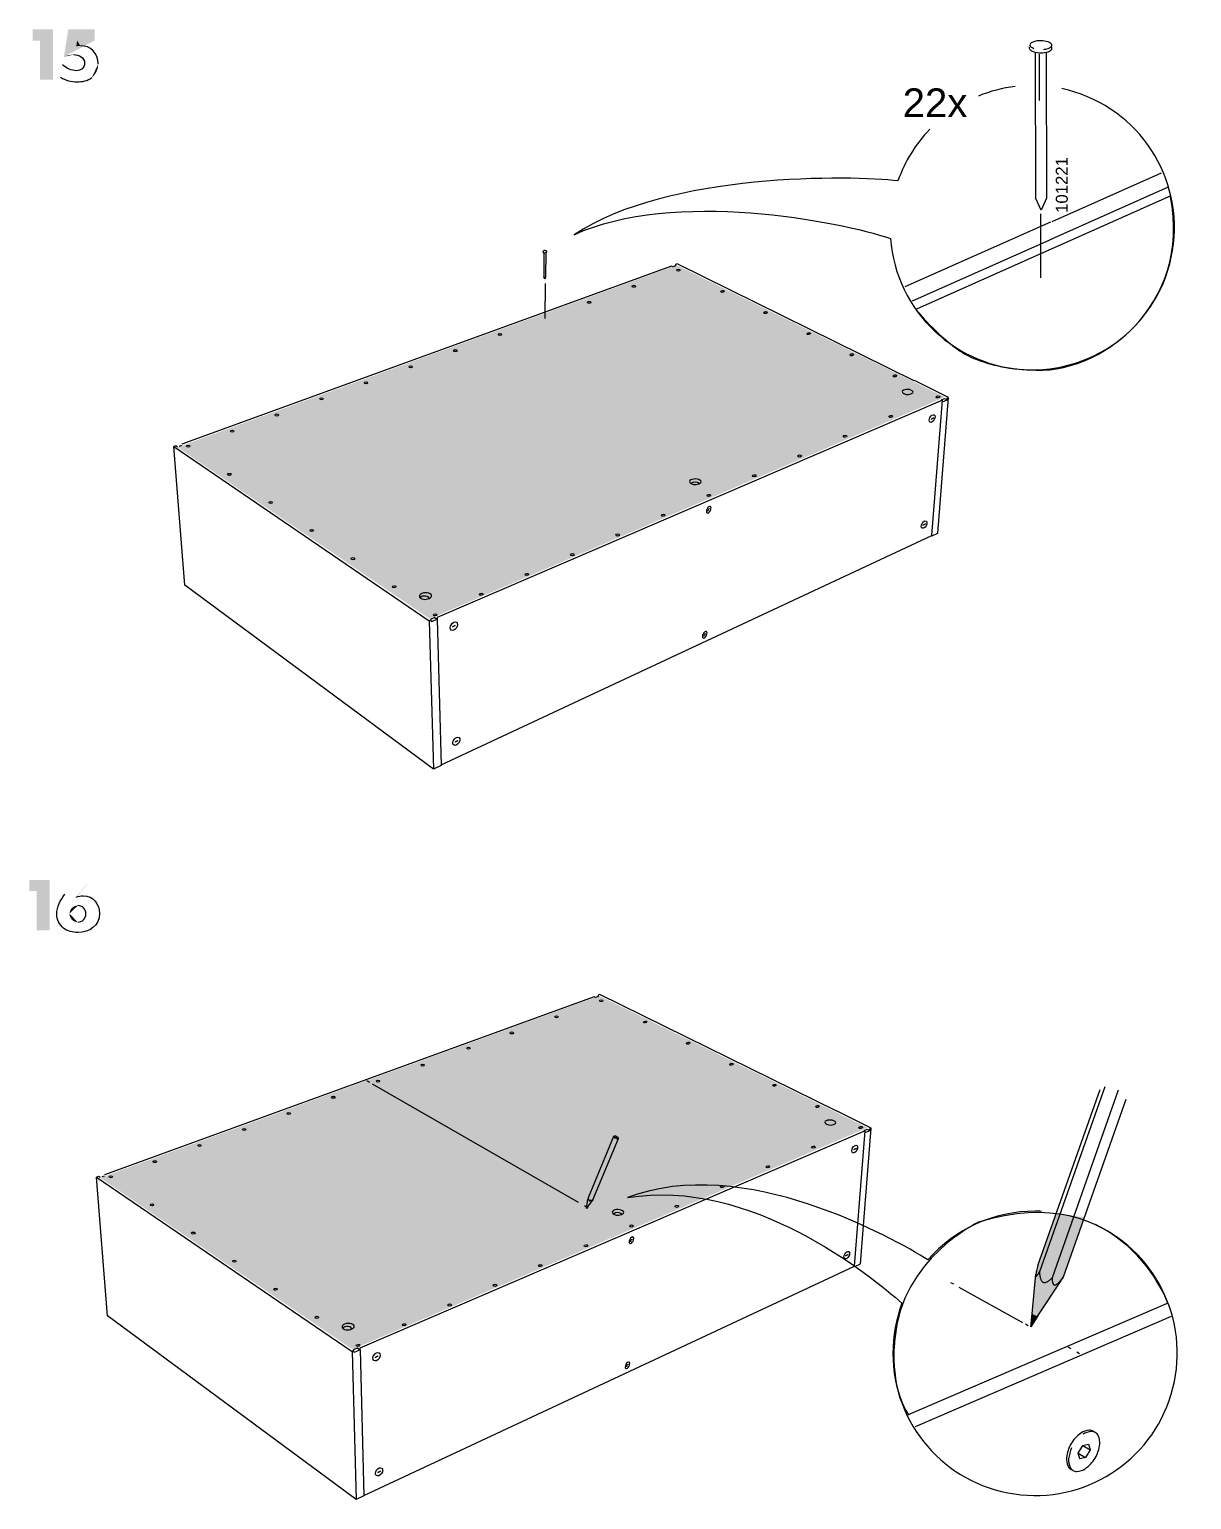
# Model space of a CAD drawing. Header units: metres. Extents: x -6.4 to 35.9, y -8.9 to 6.5.
# Drawn here: x 21.558 to 24.376, y -2.865 to 0.701 of the extents above; entities that cross this region are included whole.
import ezdxf

# ---------------------------------------------------------------- set-up
doc = ezdxf.new("R2010")
doc.units = ezdxf.units.M
doc.header["$MEASUREMENT"] = 0
for name, color, linetype, lineweight in [('PDF10_Geometry_Num_Penna__1_Num_Penna__255_Num_Penna__255_Num_Penna__255', 255, 'Continuous', 18), ('PDF10_Geometry_Num_Penna__7_Num_Penna__7_Num_Penna__7_Num_Penna__7', 7, 'Continuous', 18), ('PDF10_Solid Fills_Num_Penna__7_Num_Penna__7_Num_Penna__7_Num_Penna__7', 7, 'Continuous', 18), ('PDF10_Text_Num_Penna__7_Num_Penna__7_Num_Penna__7_Num_Penna__7', 7, 'Continuous', 18)]:
    doc.layers.add(name, color=color, linetype=linetype, lineweight=lineweight)
doc.layers.add('PDF10_Geometry_Num_Penna__2_Num_Penna__1_Num_Penna__1_Num_Penna__1', color=7, linetype='Continuous', lineweight=18, true_color=0xc6c8ca)
doc.styles.add('GENERATED_STYLE_1', font='')
doc.styles.get('GENERATED_STYLE_1').set_extended_font_data('Arial')

msp = doc.modelspace()

# ---------------------------------------------------------------- hatches: boundary and pattern name
at = {"layer": 'PDF10_Geometry_Num_Penna__1_Num_Penna__255_Num_Penna__255_Num_Penna__255', "linetype": 'Continuous', "lineweight": 18}
msp.add_hatch(color=255, dxfattribs=at).paths.add_polyline_path([(23.9851, -2.4441), (23.9862, -2.447), (24.066, -2.327), (24.116, -2.1809), (24.0464, -2.1698), (24.0047, -2.2962), (23.9971, -2.3241)])
at = {"layer": 'PDF10_Geometry_Num_Penna__2_Num_Penna__1_Num_Penna__1_Num_Penna__1', "linetype": 'Continuous', "lineweight": 18, "true_color": 0xc6c8ca}
for points in [[(23.1274, 0.129), (21.9166, -0.3126), (22.5286, -0.7288), (23.7776, -0.1909)], [(22.9398, -1.6431), (21.7291, -2.0847), (22.3411, -2.5009), (23.5901, -1.963)]]:
    msp.add_hatch(color=9, dxfattribs=at).paths.add_polyline_path(points)
at = {"layer": 'PDF10_Geometry_Num_Penna__7_Num_Penna__7_Num_Penna__7_Num_Penna__7', "linetype": 'Continuous', "lineweight": 18}
for points in [[(21.5832, 0.674), (21.5832, 0.5787), (21.615, 0.5787), (21.615, 0.701), (21.5657, 0.701), (21.5657, 0.674)], [(21.7157, 0.674), (21.7157, 0.701), (21.6521, 0.701), (21.6414, 0.6346)], [(21.6648, 0.6397, 0.110081), (21.6414, 0.6346)], [(21.7089, 0.584, 0.225965), (21.7246, 0.6171)], [(21.5752, -1.3893), (21.5752, -1.4846), (21.607, -1.4846), (21.607, -1.3623), (21.5577, -1.3623), (21.5577, -1.3893)], [(21.7058, -1.3623), (21.6711, -1.4037), (21.6714, -1.404)], [(21.675, -1.4243, 0.412802), (21.6549, -1.4442)], [(21.6549, -1.4442, 0.412684), (21.675, -1.4645)]]:
    msp.add_hatch(color=7, dxfattribs=at).paths.add_polyline_path(points)
at = {"layer": 'PDF10_Solid Fills_Num_Penna__7_Num_Penna__7_Num_Penna__7_Num_Penna__7', "linetype": 'Continuous', "lineweight": 18}
for points in [[(21.6813, 0.6609), (21.6734, 0.674), (21.6713, 0.6601)], [(23.9902, -2.4173), (23.9867, -2.4452), (24.0015, -2.4217)]]:
    msp.add_hatch(color=7, dxfattribs=at).paths.add_polyline_path(points)

# ---------------------------------------------------------------- linework, layer by layer
at = {"layer": 'PDF10_Geometry_Num_Penna__1_Num_Penna__255_Num_Penna__255_Num_Penna__255', "color": 255, "linetype": 'Continuous', "lineweight": 18, "flags": 128}
for points in [[(24.0105, 0.1029), (24.0105, 0.2426)], [(22.8081, 0.0768), (22.8076, 0.0057)]]:
    msp.add_lwpolyline(points, dxfattribs=at)
at = {"layer": 'PDF10_Geometry_Num_Penna__7_Num_Penna__7_Num_Penna__7_Num_Penna__7', "color": 7, "linetype": 'Continuous', "lineweight": 18, "flags": 128}
for points in [[(24.0365, 0.6576), (24.0365, 0.6539, -0.206727), (24.0351, 0.6505, -0.115886), (24.0272, 0.6459, -0.078605), (24.0099, 0.6434, -0.078145), (23.9926, 0.6464, -0.113108), (23.9846, 0.6512, -0.201906), (23.9832, 0.6546), (23.9832, 0.6583)], [(24.0173, 0.6523, 0.04715), (24.0279, 0.6545, 0.11604), (24.0358, 0.6592, 0.206692), (24.0373, 0.6625, 0.19857), (24.0358, 0.6658, 0.112883), (24.0279, 0.6707, 0.077566), (24.0105, 0.6736, 0.078539), (23.9932, 0.6711, 0.117056), (23.9853, 0.6665, 0.428507), (23.9854, 0.6598, 0.113999), (23.9933, 0.655)], [(22.8031, 0.1626), (22.8031, 0.1612, 0.213636), (22.8033, 0.1606, 0.116563), (22.8046, 0.1598, 0.156185), (22.8104, 0.1597, 0.117438), (22.8117, 0.1605)], [(22.8106, 0.1638, 0.078904), (22.8077, 0.1643, 0.075897), (22.8048, 0.164, 0.114618), (22.8034, 0.1632)], [(23.6746, -0.179), (23.6749, -0.1795), (23.6752, -0.18), (23.6757, -0.1805), (23.6762, -0.181), (23.6768, -0.1814), (23.6775, -0.1819), (23.6783, -0.1823, 0.28157), (23.7002, -0.1807)], [(23.159, -0.3975), (23.1593, -0.3981), (23.1597, -0.3987), (23.1602, -0.3992), (23.1608, -0.3998), (23.1615, -0.4003), (23.1623, -0.4008, 0.312383), (23.1862, -0.3983)], [(22.5036, -0.6755), (22.5039, -0.6762), (22.5044, -0.6768), (22.5049, -0.6774), (22.5055, -0.678), (22.5063, -0.6785, 0.353271), (22.5328, -0.6747)], [(23.4871, -1.9511), (23.4874, -1.9516), (23.4877, -1.9521), (23.4882, -1.9526), (23.4887, -1.9531), (23.4893, -1.9535), (23.49, -1.954), (23.4908, -1.9544, 0.28157), (23.5127, -1.9528)], [(22.9715, -2.1696), (22.9718, -2.1702), (22.9722, -2.1708), (22.9727, -2.1713), (22.9733, -2.1719), (22.974, -2.1724), (22.9748, -2.1729, 0.312383), (22.9987, -2.1704)], [(24.0117, -2.166, 0.010945), (23.9964, -2.1656, 0.217176), (23.7367, -2.2837)], [(23.6737, -2.3889, 0.090569), (23.6516, -2.5104, 1.820648), (24.1428, -2.1982)], [(22.3161, -2.4476), (22.3164, -2.4483), (22.3168, -2.4489), (22.3174, -2.4495), (22.318, -2.4501), (22.3188, -2.4506, 0.353461), (22.3453, -2.4468)], [(24.1081, -2.7037, 0.109688), (24.0837, -2.7295, 0.109522), (24.0727, -2.7633)], [(24.1179, -2.7902, 0.109546), (24.1423, -2.7644, 0.109495), (24.1532, -2.7305)]]:
    msp.add_lwpolyline(points, format="xyb", dxfattribs=at)
for points in [[(23.9966, 0.6452), (23.9977, 0.2922)], [(24.0232, 0.6449), (24.0244, 0.2918)], [(24.0065, 0.641), (24.0066, 0.5285)], [(24.0375, 0.2352), (24.3028, 0.3531)], [(24.0111, 0.2626), (23.9977, 0.2922)], [(24.0244, 0.2918), (24.0111, 0.2626)], [(24.3255, 0.2973), (24.0354, 0.168)], [(24.3191, 0.318), (24.0361, 0.192)], [(24.0105, 0.0987), (24.0105, 0.2536)], [(23.6816, 0.0771), (24.0349, 0.234)], [(24.0372, 0.1925), (23.6985, 0.0418)], [(22.8053, 0.1596), (22.805, 0.1004)], [(22.8097, 0.1595), (22.8095, 0.1004)], [(22.812, 0.1622), (22.812, 0.161)], [(24.0373, 0.1689), (23.7087, 0.0226)], [(23.7036, -0.1511), (23.1285, 0.1322), (23.1248, 0.1308), (23.1247, 0.1271), (23.1177, 0.1247), (23.1145, 0.1263), (21.9271, -0.305)], [(22.8073, 0.0955), (22.805, 0.1004)], [(22.8095, 0.1004), (22.8073, 0.0955)], [(22.8082, 0.0844), (22.8076, -0.0006)], [(23.7868, -0.1919), (23.7037, -0.151)], [(23.7717, -0.1986), (22.5463, -0.7255), (22.5464, -0.7294)], [(23.7455, -0.527), (23.7465, -0.5275), (23.7607, -0.5209), (23.7868, -0.1919)], [(23.746, -0.5267), (23.7717, -0.1986)], [(23.7695, -0.1975), (23.7766, -0.1945), (23.7829, -0.1976)], [(23.7714, -0.2021), (23.7719, -0.2023)], [(23.7719, -0.2023), (23.7829, -0.1976)], [(23.7829, -0.1976), (23.7832, -0.1935)], [(23.7832, -0.1935), (23.7868, -0.1919)], [(21.9124, -0.3092), (21.9078, -0.3109)], [(21.9078, -0.3109), (22.5275, -0.7335)], [(21.9343, -0.6471), (21.9078, -0.3109)], [(21.9165, -0.312), (21.9124, -0.3092)], [(21.9266, -0.3084), (21.9209, -0.3104)], [(23.2036, -0.4655), (23.2054, -0.4623)], [(23.2054, -0.4623), (23.2074, -0.4614)], [(23.2039, -0.4676), (23.2036, -0.4655)], [(22.556, -1.0832), (23.746, -0.5267)], [(22.5374, -1.0931), (21.9343, -0.6471)], [(22.5323, -0.7314), (22.5275, -0.7335)], [(22.5275, -0.7335), (22.5374, -1.0931)], [(22.5409, -0.7256), (22.5304, -0.7301)], [(22.5409, -0.7256), (22.5469, -0.7297), (22.5325, -0.7359), (22.5323, -0.7314)], [(22.5427, -0.7255), (22.5415, -0.726)], [(22.5469, -0.7297), (22.556, -1.0843)], [(23.194, -0.7688), (23.1958, -0.7656)], [(23.1943, -0.7709), (23.194, -0.7688)], [(23.1958, -0.7656), (23.1978, -0.7647)], [(22.556, -1.0843), (22.5374, -1.0931)], [(23.5161, -1.9232), (22.941, -1.6399), (22.9372, -1.6413), (22.9372, -1.645), (22.9302, -1.6475), (22.927, -1.6458), (21.7396, -2.0772)], [(22.3831, -1.8534), (22.376, -1.8494)], [(22.8895, -2.1444), (22.3901, -1.8575)], [(24.1532, -1.8711), (24.0031, -2.2961)], [(24.1654, -1.8636), (24.0069, -2.3126)], [(24.1982, -1.8724), (24.0376, -2.3275)], [(23.5993, -1.964), (23.5162, -1.9231)], [(24.2165, -1.895), (24.0644, -2.3258)], [(23.5842, -1.9707), (22.3588, -2.4976), (22.3589, -2.5015)], [(22.9132, -2.1324), (22.9752, -1.9835), (22.9757, -1.9866), (22.9811, -1.9896), (22.986, -1.9895)], [(22.924, -2.1384), (22.986, -1.9895), (22.9854, -1.9865), (22.98, -1.9835), (22.9752, -1.9835)], [(23.558, -2.2991), (23.559, -2.2996), (23.5732, -2.293), (23.5993, -1.964)], [(23.5585, -2.2988), (23.5842, -1.9707)], [(23.582, -1.9696), (23.5891, -1.9666), (23.5954, -1.9697)], [(23.5839, -1.9742), (23.5844, -1.9744)], [(23.5844, -1.9744), (23.5954, -1.9697)], [(23.5954, -1.9697), (23.5957, -1.9656)], [(23.5957, -1.9656), (23.5993, -1.964)], [(21.7249, -2.0813), (21.7203, -2.083)], [(21.7203, -2.083), (22.34, -2.5056)], [(21.7468, -2.4192), (21.7203, -2.083)], [(21.729, -2.0841), (21.7249, -2.0813)], [(21.739, -2.0805), (21.7334, -2.0825)], [(22.9095, -2.1537), (22.9121, -2.1364)], [(22.912, -2.1548), (22.9232, -2.1396)], [(22.9122, -2.1364), (22.9121, -2.1367), (22.9121, -2.1369), (22.9121, -2.137), (22.9121, -2.1371), (22.9122, -2.1372), (22.9122, -2.1373), (22.9123, -2.1373), (22.9124, -2.1372), (22.9125, -2.1372), (22.9126, -2.137), (22.9127, -2.1369), (22.9129, -2.1367), (22.913, -2.1364), (22.9132, -2.1361), (22.9135, -2.1358), (22.9137, -2.1354)], [(22.9132, -2.1324), (22.913, -2.1331), (22.9128, -2.1337), (22.9126, -2.1343), (22.9125, -2.1349), (22.9124, -2.1353), (22.9123, -2.1358), (22.9122, -2.1361), (22.9122, -2.1364)], [(22.9137, -2.1354), (22.9137, -2.1359), (22.9138, -2.1364), (22.9138, -2.1369), (22.9138, -2.1373), (22.9139, -2.1377), (22.914, -2.138), (22.914, -2.1383), (22.9141, -2.1387), (22.9142, -2.1389), (22.9143, -2.1392), (22.9144, -2.1394), (22.9145, -2.1396), (22.9146, -2.1397), (22.9148, -2.1399), (22.9149, -2.14), (22.9151, -2.1401), (22.9152, -2.1402), (22.9154, -2.1402), (22.9156, -2.1403), (22.9158, -2.1403), (22.916, -2.1403), (22.9162, -2.1402), (22.9164, -2.1402), (22.9167, -2.1401), (22.9169, -2.14), (22.9172, -2.1398), (22.9175, -2.1396), (22.9178, -2.1395), (22.9181, -2.1392), (22.9184, -2.139), (22.9187, -2.1387), (22.9191, -2.1384)], [(22.9191, -2.1384), (22.9191, -2.1388), (22.9191, -2.1392), (22.9192, -2.1395), (22.9192, -2.1399), (22.9192, -2.1402), (22.9193, -2.1404), (22.9193, -2.1407), (22.9194, -2.1409), (22.9195, -2.141), (22.9195, -2.1412), (22.9196, -2.1413), (22.9197, -2.1414), (22.9198, -2.1415), (22.9199, -2.1416), (22.9201, -2.1416), (22.9202, -2.1416), (22.9204, -2.1416), (22.9205, -2.1416), (22.9207, -2.1415), (22.9209, -2.1414), (22.9211, -2.1413), (22.9213, -2.1412), (22.9215, -2.141), (22.9217, -2.1408), (22.9219, -2.1406), (22.9222, -2.1404), (22.9224, -2.1401), (22.9227, -2.1399), (22.923, -2.1395), (22.9233, -2.1392), (22.9236, -2.1388), (22.924, -2.1384)], [(22.924, -2.1384), (22.9237, -2.1388), (22.9235, -2.1391), (22.9234, -2.1394), (22.9232, -2.1396)], [(22.9106, -2.1566), (22.9035, -2.1525)], [(22.912, -2.1548), (22.9086, -2.1594), (22.9095, -2.1537)], [(23.0161, -2.2376), (23.0179, -2.2344), (23.0199, -2.2335)], [(23.0164, -2.2397), (23.0161, -2.2376)], [(22.3685, -2.8553), (23.5585, -2.2988)], [(23.9986, -2.3187), (23.9985, -2.32), (23.9985, -2.3211), (23.9985, -2.322), (23.9987, -2.3226), (23.9989, -2.323), (23.9992, -2.3233), (23.9995, -2.3233), (24, -2.323), (24.0005, -2.3226), (24.0012, -2.3219), (24.0018, -2.321), (24.0027, -2.3198), (24.0036, -2.3184), (24.0046, -2.3167), (24.0057, -2.3148), (24.0069, -2.3126)], [(24.0031, -2.2961), (24.0022, -2.3001), (24.0013, -2.3038), (24.0006, -2.3071), (24, -2.31), (23.9995, -2.3126), (23.9991, -2.3149), (23.9988, -2.3169), (23.9986, -2.3187)], [(24.0069, -2.3126), (24.0072, -2.3154), (24.0075, -2.3181), (24.0078, -2.3206), (24.0082, -2.3229), (24.0086, -2.325), (24.0091, -2.3269), (24.0096, -2.3287), (24.0101, -2.3303), (24.0107, -2.3318), (24.0113, -2.3331), (24.012, -2.3343), (24.0126, -2.3353), (24.0134, -2.3362), (24.0142, -2.337), (24.015, -2.3376), (24.0158, -2.3381), (24.0167, -2.3385), (24.0177, -2.3387), (24.0187, -2.3388), (24.0198, -2.3388), (24.0209, -2.3386), (24.0221, -2.3383), (24.0233, -2.3379), (24.0246, -2.3373), (24.026, -2.3367), (24.0274, -2.3358), (24.0289, -2.3348), (24.0304, -2.3337), (24.0321, -2.3324), (24.0338, -2.3309), (24.0356, -2.3293), (24.0376, -2.3275)], [(23.7914, -2.3383), (23.7984, -2.3422)], [(23.8119, -2.3497), (23.9662, -2.4353)], [(23.9892, -2.4146), (23.9986, -2.3187)], [(24.0034, -2.4196), (24.0603, -2.3329)], [(24.0376, -2.3275), (24.0377, -2.3298), (24.0379, -2.3318), (24.0381, -2.3338), (24.0383, -2.3355), (24.0386, -2.3371), (24.039, -2.3385), (24.0394, -2.3397), (24.0398, -2.3409), (24.0402, -2.3418), (24.0407, -2.3426), (24.0413, -2.3433), (24.0418, -2.3439), (24.0425, -2.3443), (24.0431, -2.3446), (24.0438, -2.3447), (24.0446, -2.3448), (24.0454, -2.3446), (24.0462, -2.3444), (24.0471, -2.344), (24.0481, -2.3435), (24.0491, -2.3428), (24.0502, -2.3421), (24.0513, -2.3411), (24.0525, -2.3401), (24.0537, -2.3389), (24.055, -2.3375), (24.0564, -2.336), (24.0578, -2.3343), (24.0593, -2.3324), (24.0609, -2.3305), (24.0626, -2.3282), (24.0644, -2.3258)], [(24.0644, -2.3258), (24.0632, -2.328), (24.0622, -2.3299), (24.0612, -2.3315), (24.0603, -2.3329)], [(22.3499, -2.8652), (21.7468, -2.4192)], [(24.3168, -2.3898), (23.6889, -2.6595)], [(24.3267, -2.4214), (23.7058, -2.6884)], [(24.0034, -2.4196), (23.9861, -2.446), (23.9892, -2.4146)], [(23.9729, -2.4391), (23.98, -2.443)], [(24.0758, -2.4948), (24.0829, -2.4988)], [(22.3448, -2.5035), (22.34, -2.5056)], [(22.34, -2.5056), (22.3499, -2.8652)], [(22.3534, -2.4977), (22.3429, -2.5022)], [(22.3534, -2.4977), (22.3594, -2.5018), (22.345, -2.508), (22.3448, -2.5035)], [(22.3552, -2.4976), (22.354, -2.4981)], [(22.3594, -2.5018), (22.3685, -2.8564)], [(24.0974, -2.5068), (24.1045, -2.5107)], [(23.0065, -2.5409), (23.0083, -2.5377)], [(23.0067, -2.543), (23.0065, -2.5409)], [(23.0083, -2.5377), (23.0103, -2.5368)], [(24.1428, -2.7025), (24.1376, -2.6994)], [(24.1012, -2.7523), (24.1121, -2.734)], [(24.1121, -2.734), (24.1262, -2.7304)], [(24.1121, -2.734), (24.1299, -2.7445), (24.119, -2.7629)], [(24.1262, -2.7304), (24.1299, -2.7445)], [(24.1012, -2.7523), (24.119, -2.7629), (24.1049, -2.7665)], [(24.1049, -2.7665), (24.1012, -2.7523)], [(24.0883, -2.7944), (24.0832, -2.7914)], [(22.3685, -2.8564), (22.3499, -2.8652)]]:
    msp.add_lwpolyline(points, dxfattribs=at)
for points in [[(23.7506, -0.2411), (23.7442, -0.2441)], [(23.7305, -0.4987), (23.7241, -0.5017)], [(22.5828, -0.7395), (22.5824, -0.7404), (22.582, -0.7413), (22.5814, -0.7422), (22.5809, -0.7431), (22.5803, -0.7439), (22.5796, -0.7446), (22.5789, -0.7454), (22.5796, -0.7446), (22.5803, -0.7439), (22.5809, -0.7431), (22.5814, -0.7422), (22.582, -0.7413), (22.5824, -0.7404)], [(22.5901, -0.7452), (22.5837, -0.7482)], [(22.5876, -1.021), (22.5872, -1.0215), (22.5869, -1.022), (22.5872, -1.0215)], [(22.5968, -1.0243), (22.5904, -1.0273)], [(23.5631, -2.0132), (23.5567, -2.0162)], [(22.9115, -2.1549), (22.9112, -2.1549), (22.9108, -2.1548), (22.9105, -2.1547), (22.9101, -2.1545), (22.9098, -2.1543), (22.9096, -2.1541), (22.9095, -2.1539), (22.9095, -2.1537), (22.9095, -2.1539), (22.9096, -2.1541), (22.9098, -2.1543), (22.9101, -2.1545), (22.9105, -2.1547), (22.9108, -2.1548), (22.9112, -2.1549)], [(22.912, -2.1548), (22.9119, -2.1549), (22.9117, -2.1549), (22.9115, -2.1549), (22.9117, -2.1549), (22.9119, -2.1549)], [(23.543, -2.2708), (23.5366, -2.2738)], [(23.543, -2.2708), (23.5366, -2.2738)], [(23.543, -2.2709), (23.5366, -2.2739)], [(24.0007, -2.4207), (23.9989, -2.4207), (23.9969, -2.4203), (23.9949, -2.4197), (23.993, -2.4188), (23.9913, -2.4178), (23.9901, -2.4167), (23.9894, -2.4156), (23.9892, -2.4146), (23.9894, -2.4156), (23.9901, -2.4167), (23.9913, -2.4178), (23.993, -2.4188), (23.9949, -2.4197), (23.9969, -2.4203), (23.9989, -2.4207)], [(24.0034, -2.4196), (24.0028, -2.4202), (24.0019, -2.4206), (24.0007, -2.4207), (24.0019, -2.4206), (24.0028, -2.4202)], [(22.3953, -2.5116), (22.3949, -2.5125), (22.3944, -2.5134), (22.3939, -2.5143), (22.3933, -2.5152), (22.3927, -2.516), (22.3921, -2.5167), (22.3914, -2.5175), (22.3921, -2.5167), (22.3927, -2.516), (22.3933, -2.5152), (22.3939, -2.5143), (22.3944, -2.5134), (22.3949, -2.5125)], [(22.4026, -2.5173), (22.3961, -2.5203)], [(22.4001, -2.7931), (22.3997, -2.7936), (22.3993, -2.7941), (22.3997, -2.7936)], [(22.4093, -2.7964), (22.4029, -2.7994)]]:
    msp.add_lwpolyline(points, close=True, dxfattribs=at)
at = {"layer": 'PDF10_Geometry_Num_Penna__7_Num_Penna__7_Num_Penna__7_Num_Penna__7', "color": 7, "linetype": 'Continuous', "lineweight": 18}
for centre, radius, start, end in [((23.9896, 0.22), 0.3448, 184.3396, 78.0114), ((23.9888, 0.2224), 0.3424, 96.8354, 112.2005), ((23.9897, 0.2197), 0.3451, 136.1454, 160.7379), ((22.8114, 0.1625), 0.000755, 359.0995, 46.7647), ((23.1716, -0.4118), 0.0148, 43.7994, 130.7524), ((23.2057, -0.4599), 0.00259, 99.6447, 101.5946), ((23.1961, -0.7632), 0.00259, 99.6447, 101.5946), ((22.9841, -2.1839), 0.0148, 43.7994, 130.7524), ((23.0086, -2.5353), 0.00259, 99.6447, 101.5946), ((24.1088, -2.7145), 0.0111, 91.9193, 95.1082), ((24.161, -2.7744), 0.0835, 155.543, 174.4517)]:
    msp.add_arc(centre, radius, start, end, dxfattribs=at)
for centre, major_axis, ratio, start_param, end_param in [((23.6875, -0.1784), (-0.0132, 0.0009), 0.456998, 2.896318, 6.528501), ((23.1726, -0.3963), (-0.014, 0.0004), 0.487804, 2.910102, 6.512294), ((22.5182, -0.6735), (0.0149, 0.0004), 0.530225, 6.081735, 9.626751), ((22.5155, -0.6792), (0.0112, 0.0003), 0.525501, 6.12284, 9.072108), ((23.5, -1.9505), (-0.0132, 0.0009), 0.457058, 2.895829, 6.528435), ((22.9851, -2.1685), (-0.0139, 0.0004), 0.48908, 2.912341, 6.510728), ((22.3306, -2.4456), (0.0149, 0.0004), 0.530225, 6.081735, 9.626751), ((22.328, -2.4513), (0.0112, 0.0003), 0.525579, 6.122862, 9.070328)]:
    msp.add_ellipse(centre, major_axis=major_axis, ratio=ratio, start_param=start_param, end_param=end_param, dxfattribs=at)
for centre, major_axis, ratio in [((23.7468, -0.2429), (0.00465, 0.0089), 0.587177), ((23.7468, -0.2429), (0.00465, 0.0089), 0.587177), ((23.7273, -0.5002), (0.00476, 0.00858), 0.577386), ((23.7273, -0.5002), (0.00476, 0.00858), 0.577386), ((22.5869, -0.7465), (0.0064, 0.00939), 0.672184), ((22.5869, -0.7465), (0.0064, 0.00939), 0.672184), ((22.5931, -1.0257), (0.00648, 0.00905), 0.65202), ((22.5931, -1.0257), (0.00648, 0.00905), 0.65202), ((22.9806, -1.9865), (-0.00126, 0.00053), 0.427402), ((22.9806, -1.9865), (-0.00126, 0.00053), 0.427402), ((23.5592, -2.015), (0.00465, 0.0089), 0.587193), ((23.5592, -2.015), (0.00465, 0.0089), 0.587193), ((23.5398, -2.2723), (0.00476, 0.00858), 0.577386), ((23.5398, -2.2723), (0.00476, 0.00858), 0.577386), ((23.5398, -2.2723), (0.00476, 0.00858), 0.577386), ((23.5398, -2.2723), (0.00476, 0.00858), 0.577386), ((23.5398, -2.2724), (0.00476, 0.00857), 0.578042), ((23.5398, -2.2724), (0.00476, 0.00857), 0.578042), ((22.3994, -2.5186), (0.0064, 0.00939), 0.672141), ((22.3994, -2.5186), (0.0064, 0.00939), 0.672141), ((22.4056, -2.7978), (0.00648, 0.00905), 0.65202), ((22.4056, -2.7978), (0.00648, 0.00905), 0.65202)]:
    msp.add_ellipse(centre, major_axis=major_axis, ratio=ratio, dxfattribs=at)
for points in [[(21.7246, 0.6171), (21.7246, 0.6424), (21.7063, 0.6629), (21.6813, 0.6609)], [(21.6721, 0.6007), (21.6594, 0.6007), (21.6474, 0.6064), (21.638, 0.6148)], [(21.6648, 0.6397), (21.6774, 0.6397), (21.6916, 0.6335), (21.6916, 0.6187)], [(21.6916, 0.6187), (21.6916, 0.608), (21.6821, 0.6007), (21.6721, 0.6007)], [(21.6333, 0.5848), (21.6452, 0.5772), (21.6593, 0.5738), (21.6732, 0.5738)], [(21.6732, 0.5738), (21.6854, 0.5738), (21.6992, 0.5762), (21.7089, 0.584)], [(23.6639, 0.3336), (23.5542, 0.3467), (23.1069, 0.3546), (22.8784, 0.203)], [(22.8784, 0.203), (23.1203, 0.314), (23.5213, 0.236), (23.6458, 0.1939)], [(23.9819, -0.1251), (24.1563, -0.1402), (24.376, 0.0326), (24.325, 0.295)], [(22.8034, 0.1632), (22.8036, 0.1632), (22.803, 0.1626), (22.8032, 0.1626)], [(22.8119, 0.163), (22.8124, 0.163), (22.8111, 0.1637), (22.8106, 0.1638)], [(22.8117, 0.1605), (22.812, 0.1605), (22.8118, 0.161), (22.812, 0.161)], [(23.1273, 0.1169), (23.1273, 0.1182), (23.1292, 0.1193), (23.1316, 0.1193)], [(23.1316, 0.1144), (23.1292, 0.1144), (23.1273, 0.1155), (23.1273, 0.1169)], [(23.1316, 0.1193), (23.134, 0.1193), (23.1359, 0.1182), (23.1359, 0.1169)], [(23.1359, 0.1169), (23.1359, 0.1155), (23.134, 0.1144), (23.1316, 0.1144)], [(23.0191, 0.0778), (23.0191, 0.0792), (23.021, 0.0803), (23.0234, 0.0803)], [(23.0234, 0.0754), (23.021, 0.0754), (23.0191, 0.0765), (23.0191, 0.0778)], [(23.0234, 0.0803), (23.0258, 0.0803), (23.0277, 0.0792), (23.0277, 0.0778)], [(23.0277, 0.0778), (23.0277, 0.0765), (23.0258, 0.0754), (23.0234, 0.0754)], [(22.9109, 0.0388), (22.9109, 0.0402), (22.9128, 0.0413), (22.9152, 0.0413)], [(22.9152, 0.0364), (22.9128, 0.0364), (22.9109, 0.0375), (22.9109, 0.0388)], [(22.9152, 0.0413), (22.9176, 0.0413), (22.9195, 0.0402), (22.9195, 0.0388)], [(22.9195, 0.0388), (22.9195, 0.0375), (22.9176, 0.0364), (22.9152, 0.0364)], [(23.2343, 0.0647), (23.2341, 0.066), (23.2358, 0.0674), (23.2381, 0.0677)], [(23.2388, 0.063), (23.2365, 0.0627), (23.2345, 0.0634), (23.2343, 0.0647)], [(23.2381, 0.0677), (23.2404, 0.068), (23.2424, 0.0673), (23.2426, 0.066)], [(23.2426, 0.066), (23.2428, 0.0647), (23.2411, 0.0633), (23.2388, 0.063)], [(23.3388, 0.0135), (23.3386, 0.0148), (23.3403, 0.0161), (23.3426, 0.0165)], [(23.3433, 0.0118), (23.3411, 0.0114), (23.339, 0.0122), (23.3388, 0.0135)], [(23.3426, 0.0165), (23.3449, 0.0169), (23.3469, 0.0161), (23.3471, 0.0148)], [(23.3471, 0.0148), (23.3473, 0.0135), (23.3456, 0.0121), (23.3433, 0.0118)], [(23.7076, 0.0217), (23.7076, 0.0217), (23.7437, -0.0263), (23.8093, -0.0755)], [(23.4433, -0.0378), (23.4431, -0.0364), (23.4448, -0.0351), (23.4471, -0.0347)], [(23.4471, -0.0347), (23.4494, -0.0343), (23.4514, -0.035), (23.4516, -0.0363)], [(22.6944, -0.0392), (22.6944, -0.0379), (22.6964, -0.0368), (22.6987, -0.0368)], [(22.6987, -0.0417), (22.6964, -0.0417), (22.6944, -0.0406), (22.6944, -0.0392)], [(22.6987, -0.0368), (22.7011, -0.0368), (22.7031, -0.0379), (22.7031, -0.0392)], [(22.7031, -0.0392), (22.7031, -0.0406), (22.7011, -0.0417), (22.6987, -0.0417)], [(23.4479, -0.0394), (23.4456, -0.0398), (23.4435, -0.0391), (23.4433, -0.0378)], [(23.4516, -0.0363), (23.4519, -0.0376), (23.4502, -0.039), (23.4479, -0.0394)], [(22.5862, -0.0783), (22.5862, -0.0769), (22.5882, -0.0758), (22.5905, -0.0758)], [(22.5905, -0.0807), (22.5882, -0.0807), (22.5862, -0.0796), (22.5862, -0.0783)], [(22.5905, -0.0758), (22.5929, -0.0758), (22.5948, -0.0769), (22.5948, -0.0783)], [(22.5948, -0.0783), (22.5948, -0.0796), (22.5929, -0.0807), (22.5905, -0.0807)], [(23.5478, -0.089), (23.5475, -0.0877), (23.5492, -0.0863), (23.5515, -0.0859)], [(23.5524, -0.0906), (23.5501, -0.0911), (23.548, -0.0903), (23.5478, -0.089)], [(23.5515, -0.0859), (23.5539, -0.0854), (23.5559, -0.0862), (23.5562, -0.0875)], [(23.5562, -0.0875), (23.5564, -0.0888), (23.5547, -0.0902), (23.5524, -0.0906)], [(23.8093, -0.0755), (23.8372, -0.0964), (23.884, -0.1129), (23.9348, -0.1205)], [(22.478, -0.1173), (22.478, -0.1159), (22.4799, -0.1148), (22.4823, -0.1148)], [(22.4823, -0.1197), (22.4799, -0.1197), (22.478, -0.1186), (22.478, -0.1173)], [(22.4823, -0.1148), (22.4847, -0.1148), (22.4866, -0.1159), (22.4866, -0.1173)], [(22.4866, -0.1173), (22.4866, -0.1186), (22.4847, -0.1197), (22.4823, -0.1197)], [(23.6522, -0.1403), (23.652, -0.1389), (23.6537, -0.1375), (23.656, -0.137)], [(23.6569, -0.1418), (23.6546, -0.1423), (23.6525, -0.1416), (23.6522, -0.1403)], [(23.656, -0.137), (23.6583, -0.1366), (23.6604, -0.1373), (23.6607, -0.1386)], [(23.6607, -0.1386), (23.6609, -0.14), (23.6593, -0.1414), (23.6569, -0.1418)], [(23.9348, -0.1205), (23.9504, -0.1229), (23.9657, -0.1237), (23.9819, -0.1251)], [(22.3698, -0.1563), (22.3698, -0.155), (22.3717, -0.1539), (22.3741, -0.1539)], [(22.3741, -0.1588), (22.3717, -0.1588), (22.3698, -0.1577), (22.3698, -0.1563)], [(22.3741, -0.1539), (22.3765, -0.1539), (22.3784, -0.155), (22.3784, -0.1563)], [(22.3784, -0.1563), (22.3784, -0.1577), (22.3765, -0.1588), (22.3741, -0.1588)], [(22.2616, -0.1953), (22.2616, -0.194), (22.2635, -0.1929), (22.2659, -0.1929)], [(22.2659, -0.1978), (22.2635, -0.1978), (22.2616, -0.1967), (22.2616, -0.1953)], [(22.2659, -0.1929), (22.2683, -0.1929), (22.2702, -0.194), (22.2702, -0.1953)], [(22.2702, -0.1953), (22.2702, -0.1967), (22.2683, -0.1978), (22.2659, -0.1978)], [(23.7567, -0.1915), (23.7565, -0.1902), (23.7581, -0.1887), (23.7605, -0.1882)], [(23.7615, -0.1931), (23.7591, -0.1935), (23.757, -0.1928), (23.7567, -0.1915)], [(23.7605, -0.1882), (23.7628, -0.1878), (23.7649, -0.1884), (23.7652, -0.1898)], [(23.7652, -0.1898), (23.7655, -0.1911), (23.7638, -0.1926), (23.7615, -0.1931)], [(22.1534, -0.2344), (22.1534, -0.233), (22.1553, -0.2319), (22.1577, -0.2319)], [(22.1577, -0.2368), (22.1553, -0.2368), (22.1534, -0.2357), (22.1534, -0.2344)], [(22.1577, -0.2319), (22.1601, -0.2319), (22.162, -0.233), (22.162, -0.2344)], [(22.162, -0.2344), (22.162, -0.2357), (22.1601, -0.2368), (22.1577, -0.2368)], [(23.6416, -0.2382), (23.6415, -0.2368), (23.6434, -0.2355), (23.6459, -0.2354)], [(23.6462, -0.2405), (23.6438, -0.2406), (23.6417, -0.2396), (23.6416, -0.2382)], [(23.6459, -0.2354), (23.6484, -0.2352), (23.6505, -0.2362), (23.6506, -0.2376)], [(23.6506, -0.2376), (23.6507, -0.2391), (23.6487, -0.2403), (23.6462, -0.2405)], [(22.0451, -0.2734), (22.0451, -0.272), (22.0471, -0.2709), (22.0494, -0.2709)], [(22.0494, -0.2758), (22.0471, -0.2758), (22.0451, -0.2747), (22.0451, -0.2734)], [(22.0494, -0.2709), (22.0518, -0.2709), (22.0538, -0.272), (22.0538, -0.2734)], [(22.0538, -0.2734), (22.0538, -0.2747), (22.0518, -0.2758), (22.0494, -0.2758)], [(23.5313, -0.2861), (23.5312, -0.2847), (23.5332, -0.2834), (23.5357, -0.2833)], [(23.5357, -0.2833), (23.5381, -0.2831), (23.5402, -0.2841), (23.5403, -0.2855)], [(21.9427, -0.3126), (21.9404, -0.3126), (21.9384, -0.3115), (21.9385, -0.3101)], [(21.9385, -0.3101), (21.9385, -0.3088), (21.9404, -0.3077), (21.9428, -0.3077)], [(21.9471, -0.3102), (21.9471, -0.3115), (21.9451, -0.3126), (21.9427, -0.3126)], [(21.9428, -0.3077), (21.9452, -0.3077), (21.9471, -0.3088), (21.9471, -0.3102)], [(23.536, -0.2884), (23.5335, -0.2885), (23.5314, -0.2875), (23.5313, -0.2861)], [(23.5403, -0.2855), (23.5404, -0.2869), (23.5385, -0.2882), (23.536, -0.2884)], [(23.4211, -0.334), (23.421, -0.3326), (23.4229, -0.3313), (23.4254, -0.3312)], [(23.4257, -0.3363), (23.4232, -0.3364), (23.4211, -0.3354), (23.4211, -0.334)], [(23.4254, -0.3312), (23.4279, -0.331), (23.4299, -0.332), (23.43, -0.3334)], [(23.43, -0.3334), (23.4301, -0.3348), (23.4282, -0.3361), (23.4257, -0.3363)], [(22.0383, -0.3783), (22.0383, -0.377), (22.0402, -0.3759), (22.0426, -0.3759)], [(22.0426, -0.3808), (22.0402, -0.3808), (22.0383, -0.3797), (22.0383, -0.3783)], [(22.0426, -0.3759), (22.045, -0.3759), (22.047, -0.3769), (22.047, -0.3783)], [(22.047, -0.3783), (22.047, -0.3797), (22.045, -0.3808), (22.0426, -0.3808)], [(23.3108, -0.3819), (23.3107, -0.3805), (23.3126, -0.3792), (23.3151, -0.3791)], [(23.3154, -0.3842), (23.313, -0.3843), (23.3109, -0.3833), (23.3108, -0.3819)], [(23.3151, -0.3791), (23.3176, -0.3789), (23.3197, -0.3799), (23.3198, -0.3813)], [(23.3198, -0.3813), (23.3199, -0.3827), (23.3179, -0.384), (23.3154, -0.3842)], [(23.2005, -0.4298), (23.2004, -0.4284), (23.2024, -0.4271), (23.2049, -0.427)], [(23.2049, -0.427), (23.2073, -0.4268), (23.2094, -0.4278), (23.2095, -0.4292)], [(22.1381, -0.4466), (22.1381, -0.4452), (22.14, -0.444), (22.1424, -0.444)], [(22.1425, -0.449), (22.1401, -0.449), (22.1381, -0.4479), (22.1381, -0.4466)], [(22.1424, -0.444), (22.1449, -0.444), (22.1468, -0.4451), (22.1468, -0.4464)], [(22.1468, -0.4464), (22.1469, -0.4478), (22.1449, -0.4489), (22.1425, -0.449)], [(23.2012, -0.462), (23.199, -0.4664), (23.1989, -0.4708), (23.2011, -0.4719)], [(23.2052, -0.4321), (23.2027, -0.4322), (23.2006, -0.4312), (23.2005, -0.4298)], [(23.2092, -0.4562), (23.207, -0.4551), (23.2035, -0.4577), (23.2012, -0.462)], [(23.2095, -0.4292), (23.2096, -0.4306), (23.2077, -0.4319), (23.2052, -0.4321)], [(23.209, -0.4661), (23.2113, -0.4617), (23.2113, -0.4573), (23.2092, -0.4562)], [(23.0903, -0.4777), (23.0902, -0.4763), (23.0921, -0.475), (23.0946, -0.4749)], [(23.0949, -0.48), (23.0924, -0.4801), (23.0903, -0.4791), (23.0903, -0.4777)], [(23.0946, -0.4749), (23.0971, -0.4747), (23.0991, -0.4757), (23.0992, -0.4771)], [(23.0992, -0.4771), (23.0993, -0.4785), (23.0974, -0.4798), (23.0949, -0.48)], [(23.2011, -0.4719), (23.2032, -0.473), (23.2068, -0.4704), (23.209, -0.4661)], [(22.2379, -0.5148), (22.2379, -0.5134), (22.2398, -0.5122), (22.2423, -0.5122)], [(22.2424, -0.5172), (22.24, -0.5172), (22.238, -0.5162), (22.2379, -0.5148)], [(22.2423, -0.5122), (22.2447, -0.5121), (22.2467, -0.5132), (22.2467, -0.5145)], [(22.2467, -0.5145), (22.2468, -0.5159), (22.2448, -0.5171), (22.2424, -0.5172)], [(22.98, -0.5256), (22.9799, -0.5242), (22.9818, -0.5229), (22.9843, -0.5228)], [(22.9846, -0.5279), (22.9822, -0.528), (22.9801, -0.527), (22.98, -0.5256)], [(22.9843, -0.5228), (22.9868, -0.5226), (22.9889, -0.5236), (22.989, -0.525)], [(22.989, -0.525), (22.9891, -0.5264), (22.9871, -0.5277), (22.9846, -0.5279)], [(22.8741, -0.5707), (22.8765, -0.5705), (22.8786, -0.5715), (22.8787, -0.5729)], [(22.3378, -0.583), (22.3377, -0.5816), (22.3397, -0.5804), (22.3421, -0.5803)], [(22.3423, -0.5853), (22.3398, -0.5854), (22.3378, -0.5844), (22.3378, -0.583)], [(22.3421, -0.5803), (22.3445, -0.5802), (22.3466, -0.5813), (22.3466, -0.5827)], [(22.3466, -0.5827), (22.3467, -0.5841), (22.3447, -0.5853), (22.3423, -0.5853)], [(22.8697, -0.5735), (22.8696, -0.5721), (22.8716, -0.5708), (22.8741, -0.5707)], [(22.8744, -0.5758), (22.8719, -0.5759), (22.8698, -0.5749), (22.8697, -0.5735)], [(22.8787, -0.5729), (22.8788, -0.5743), (22.8769, -0.5756), (22.8744, -0.5758)], [(22.7595, -0.6214), (22.7594, -0.62), (22.7613, -0.6187), (22.7638, -0.6186)], [(22.7641, -0.6237), (22.7616, -0.6238), (22.7596, -0.6228), (22.7595, -0.6214)], [(22.7638, -0.6186), (22.7663, -0.6184), (22.7684, -0.6194), (22.7684, -0.6208)], [(22.7684, -0.6208), (22.7685, -0.6222), (22.7666, -0.6235), (22.7641, -0.6237)], [(22.4376, -0.6512), (22.4375, -0.6498), (22.4395, -0.6486), (22.4419, -0.6485)], [(22.4422, -0.6535), (22.4397, -0.6536), (22.4376, -0.6526), (22.4376, -0.6512)], [(22.4419, -0.6485), (22.4444, -0.6483), (22.4464, -0.6494), (22.4465, -0.6508)], [(22.4465, -0.6508), (22.4466, -0.6522), (22.4446, -0.6534), (22.4422, -0.6535)], [(22.6492, -0.6693), (22.6491, -0.6679), (22.651, -0.6666), (22.6535, -0.6665)], [(22.6539, -0.6716), (22.6514, -0.6717), (22.6493, -0.6707), (22.6492, -0.6693)], [(22.6535, -0.6665), (22.656, -0.6663), (22.6581, -0.6673), (22.6582, -0.6687)], [(22.6582, -0.6687), (22.6583, -0.6701), (22.6563, -0.6714), (22.6539, -0.6716)], [(22.5374, -0.7194), (22.5373, -0.718), (22.5393, -0.7167), (22.5418, -0.7166)], [(22.542, -0.7217), (22.5396, -0.7219), (22.5375, -0.7208), (22.5374, -0.7194)], [(22.5418, -0.7166), (22.5442, -0.7165), (22.5463, -0.7175), (22.5464, -0.7189)], [(22.5464, -0.7189), (22.5465, -0.7203), (22.5445, -0.7216), (22.542, -0.7217)], [(23.1916, -0.7653), (23.1894, -0.7697), (23.1893, -0.7741), (23.1915, -0.7752)], [(23.1915, -0.7752), (23.1936, -0.7763), (23.1972, -0.7737), (23.1994, -0.7694)], [(23.1996, -0.7595), (23.1974, -0.7584), (23.1938, -0.761), (23.1916, -0.7653)], [(23.1994, -0.7694), (23.2016, -0.765), (23.2017, -0.7606), (23.1996, -0.7595)], [(21.6239, -1.4454), (21.6239, -1.4277), (21.633, -1.4105), (21.6435, -1.3967)], [(21.6714, -1.404), (21.6769, -1.4016), (21.6821, -1.4003), (21.6884, -1.4003)], [(21.6946, -1.4442), (21.6946, -1.4332), (21.6862, -1.4243), (21.675, -1.4243)], [(21.6884, -1.4003), (21.7124, -1.4003), (21.7277, -1.4209), (21.7277, -1.4433)], [(21.6403, -1.4789), (21.6305, -1.4708), (21.6239, -1.458), (21.6239, -1.4454)], [(21.675, -1.4645), (21.6862, -1.4645), (21.6946, -1.4554), (21.6946, -1.4442)], [(21.7277, -1.4433), (21.7277, -1.4733), (21.703, -1.4895), (21.6751, -1.4895)], [(21.6751, -1.4895), (21.6633, -1.4895), (21.6497, -1.4864), (21.6403, -1.4789)], [(22.9398, -1.6552), (22.9398, -1.6539), (22.9417, -1.6528), (22.9441, -1.6528)], [(22.9441, -1.6577), (22.9417, -1.6577), (22.9398, -1.6566), (22.9398, -1.6552)], [(22.9441, -1.6528), (22.9465, -1.6528), (22.9484, -1.6539), (22.9484, -1.6552)], [(22.9484, -1.6552), (22.9484, -1.6566), (22.9465, -1.6577), (22.9441, -1.6577)], [(22.8316, -1.6943), (22.8316, -1.6929), (22.8335, -1.6918), (22.8359, -1.6918)], [(22.8359, -1.6967), (22.8335, -1.6967), (22.8316, -1.6956), (22.8316, -1.6943)], [(22.8359, -1.6918), (22.8383, -1.6918), (22.8402, -1.6929), (22.8402, -1.6943)], [(22.8402, -1.6943), (22.8402, -1.6956), (22.8383, -1.6967), (22.8359, -1.6967)], [(23.0468, -1.7074), (23.0466, -1.7061), (23.0483, -1.7048), (23.0506, -1.7044)], [(23.0513, -1.7091), (23.049, -1.7094), (23.047, -1.7087), (23.0468, -1.7074)], [(23.0506, -1.7044), (23.0529, -1.7041), (23.0549, -1.7049), (23.0551, -1.7061)], [(23.0551, -1.7061), (23.0553, -1.7074), (23.0536, -1.7088), (23.0513, -1.7091)], [(22.7234, -1.7333), (22.7234, -1.7319), (22.7253, -1.7308), (22.7277, -1.7308)], [(22.7277, -1.7358), (22.7253, -1.7358), (22.7234, -1.7347), (22.7234, -1.7333)], [(22.7277, -1.7308), (22.7301, -1.7308), (22.732, -1.7319), (22.732, -1.7333)], [(22.732, -1.7333), (22.732, -1.7347), (22.7301, -1.7358), (22.7277, -1.7358)], [(22.6182, -1.7705), (22.6182, -1.7691), (22.6201, -1.768), (22.6225, -1.768)], [(22.6225, -1.7729), (22.6201, -1.7729), (22.6182, -1.7718), (22.6182, -1.7705)], [(22.6225, -1.768), (22.6249, -1.768), (22.6268, -1.7691), (22.6268, -1.7705)], [(22.6268, -1.7705), (22.6268, -1.7718), (22.6249, -1.7729), (22.6225, -1.7729)], [(23.1513, -1.7586), (23.1511, -1.7573), (23.1528, -1.756), (23.1551, -1.7556)], [(23.1558, -1.7603), (23.1535, -1.7607), (23.1515, -1.7599), (23.1513, -1.7586)], [(23.1551, -1.7556), (23.1574, -1.7552), (23.1594, -1.756), (23.1596, -1.7573)], [(23.1596, -1.7573), (23.1598, -1.7586), (23.1581, -1.76), (23.1558, -1.7603)], [(22.5069, -1.8113), (22.5069, -1.81), (22.5089, -1.8089), (22.5112, -1.8089)], [(22.5112, -1.8138), (22.5089, -1.8138), (22.5069, -1.8127), (22.5069, -1.8113)], [(22.5112, -1.8089), (22.5136, -1.8089), (22.5155, -1.81), (22.5155, -1.8113)], [(22.5155, -1.8113), (22.5155, -1.8127), (22.5136, -1.8138), (22.5112, -1.8138)], [(23.2558, -1.8099), (23.2556, -1.8086), (23.2572, -1.8072), (23.2595, -1.8068)], [(23.2604, -1.8115), (23.258, -1.8119), (23.256, -1.8112), (23.2558, -1.8099)], [(23.2595, -1.8068), (23.2619, -1.8064), (23.2639, -1.8071), (23.2641, -1.8084)], [(23.2641, -1.8084), (23.2644, -1.8098), (23.2627, -1.8111), (23.2604, -1.8115)], [(22.3987, -1.8504), (22.3987, -1.849), (22.4006, -1.8479), (22.403, -1.8479)], [(22.403, -1.8528), (22.4006, -1.8528), (22.3987, -1.8517), (22.3987, -1.8504)], [(22.403, -1.8479), (22.4054, -1.8479), (22.4073, -1.849), (22.4073, -1.8504)], [(22.4073, -1.8504), (22.4073, -1.8517), (22.4054, -1.8528), (22.403, -1.8528)], [(22.2905, -1.8894), (22.2905, -1.888), (22.2924, -1.8869), (22.2948, -1.8869)], [(22.2948, -1.8918), (22.2924, -1.8918), (22.2905, -1.8907), (22.2905, -1.8894)], [(22.2948, -1.8869), (22.2972, -1.8869), (22.2991, -1.888), (22.2991, -1.8894)], [(22.2991, -1.8894), (22.2991, -1.8907), (22.2972, -1.8918), (22.2948, -1.8918)], [(23.3603, -1.8611), (23.36, -1.8598), (23.3617, -1.8584), (23.364, -1.858)], [(23.3649, -1.8627), (23.3626, -1.8632), (23.3605, -1.8624), (23.3603, -1.8611)], [(23.364, -1.858), (23.3663, -1.8575), (23.3684, -1.8583), (23.3687, -1.8596)], [(23.3687, -1.8596), (23.3689, -1.8609), (23.3672, -1.8623), (23.3649, -1.8627)], [(23.4647, -1.9124), (23.4645, -1.911), (23.4662, -1.9096), (23.4685, -1.9091)], [(23.4694, -1.914), (23.4671, -1.9144), (23.465, -1.9137), (23.4647, -1.9124)], [(23.4685, -1.9091), (23.4708, -1.9087), (23.4729, -1.9094), (23.4732, -1.9107)], [(23.4732, -1.9107), (23.4734, -1.9121), (23.4718, -1.9135), (23.4694, -1.914)], [(22.1823, -1.9284), (22.1823, -1.9271), (22.1842, -1.926), (22.1866, -1.926)], [(22.1866, -1.9309), (22.1842, -1.9309), (22.1823, -1.9298), (22.1823, -1.9284)], [(22.1866, -1.926), (22.189, -1.926), (22.1909, -1.9271), (22.1909, -1.9284)], [(22.1909, -1.9284), (22.1909, -1.9298), (22.189, -1.9309), (22.1866, -1.9309)], [(23.5692, -1.9636), (23.5689, -1.9623), (23.5706, -1.9608), (23.573, -1.9603)], [(23.573, -1.9603), (23.5753, -1.9599), (23.5774, -1.9605), (23.5777, -1.9619)], [(22.0741, -1.9674), (22.0741, -1.9661), (22.076, -1.965), (22.0784, -1.965)], [(22.0784, -1.9699), (22.076, -1.9699), (22.0741, -1.9688), (22.0741, -1.9674)], [(22.0784, -1.965), (22.0808, -1.965), (22.0827, -1.9661), (22.0827, -1.9674)], [(22.0827, -1.9674), (22.0827, -1.9688), (22.0808, -1.9699), (22.0784, -1.9699)], [(23.574, -1.9652), (23.5716, -1.9656), (23.5695, -1.9649), (23.5692, -1.9636)], [(23.5777, -1.9619), (23.578, -1.9632), (23.5763, -1.9647), (23.574, -1.9652)], [(21.9658, -2.0065), (21.9658, -2.0051), (21.9678, -2.004), (21.9702, -2.004)], [(21.9702, -2.0089), (21.9678, -2.0089), (21.9658, -2.0078), (21.9658, -2.0065)], [(21.9702, -2.004), (21.9725, -2.004), (21.9745, -2.0051), (21.9745, -2.0065)], [(21.9745, -2.0065), (21.9745, -2.0078), (21.9725, -2.0089), (21.9702, -2.0089)], [(23.7367, -2.2837), (23.6537, -2.2324), (23.2905, -2.0248), (23.0081, -2.1327)], [(23.4541, -2.0103), (23.454, -2.0089), (23.4559, -2.0076), (23.4584, -2.0075)], [(23.4587, -2.0126), (23.4562, -2.0127), (23.4542, -2.0117), (23.4541, -2.0103)], [(23.4584, -2.0075), (23.4609, -2.0073), (23.463, -2.0083), (23.4631, -2.0097)], [(23.4631, -2.0097), (23.4631, -2.0112), (23.4612, -2.0124), (23.4587, -2.0126)], [(21.8576, -2.0455), (21.8576, -2.0441), (21.8596, -2.043), (21.8619, -2.043)], [(21.8619, -2.0479), (21.8596, -2.0479), (21.8576, -2.0468), (21.8576, -2.0455)], [(21.8619, -2.043), (21.8643, -2.043), (21.8662, -2.0441), (21.8662, -2.0455)], [(21.8662, -2.0455), (21.8662, -2.0468), (21.8643, -2.0479), (21.8619, -2.0479)], [(23.3438, -2.0582), (23.3437, -2.0568), (23.3457, -2.0555), (23.3481, -2.0554)], [(23.3485, -2.0605), (23.346, -2.0606), (23.3439, -2.0596), (23.3438, -2.0582)], [(23.3481, -2.0554), (23.3506, -2.0552), (23.3527, -2.0562), (23.3528, -2.0576)], [(23.3528, -2.0576), (23.3529, -2.0591), (23.3509, -2.0603), (23.3485, -2.0605)], [(21.7509, -2.0822), (21.7509, -2.0809), (21.7529, -2.0798), (21.7553, -2.0798)], [(21.7552, -2.0847), (21.7528, -2.0847), (21.7509, -2.0836), (21.7509, -2.0822)], [(21.7596, -2.0823), (21.7595, -2.0836), (21.7576, -2.0847), (21.7552, -2.0847)], [(21.7553, -2.0798), (21.7576, -2.0798), (21.7596, -2.0809), (21.7596, -2.0823)], [(23.0081, -2.1327), (23.3054, -2.0831), (23.5974, -2.3209), (23.6737, -2.3889)], [(23.2335, -2.1061), (23.2334, -2.1047), (23.2354, -2.1034), (23.2379, -2.1033)], [(23.2379, -2.1033), (23.2404, -2.1031), (23.2424, -2.1041), (23.2425, -2.1055)], [(24.3192, -2.3907), (24.3192, -2.3907), (24.2107, -2.0827), (23.8593, -2.1925)], [(23.2382, -2.1084), (23.2357, -2.1085), (23.2336, -2.1075), (23.2335, -2.1061)], [(23.2425, -2.1055), (23.2426, -2.1069), (23.2407, -2.1082), (23.2382, -2.1084)], [(21.8508, -2.1504), (21.8508, -2.1491), (21.8527, -2.148), (21.8551, -2.148)], [(21.8551, -2.1529), (21.8527, -2.1529), (21.8508, -2.1518), (21.8508, -2.1504)], [(21.8551, -2.148), (21.8575, -2.148), (21.8594, -2.149), (21.8594, -2.1504)], [(21.8594, -2.1504), (21.8595, -2.1518), (21.8575, -2.1529), (21.8551, -2.1529)], [(23.1233, -2.154), (23.1232, -2.1526), (23.1251, -2.1513), (23.1276, -2.1512)], [(23.1279, -2.1563), (23.1254, -2.1564), (23.1234, -2.1554), (23.1233, -2.154)], [(23.1276, -2.1512), (23.1301, -2.151), (23.1322, -2.152), (23.1323, -2.1534)], [(23.1323, -2.1534), (23.1324, -2.1548), (23.1304, -2.1561), (23.1279, -2.1563)], [(23.013, -2.2019), (23.0129, -2.2005), (23.0149, -2.1992), (23.0173, -2.1991)], [(23.0177, -2.2042), (23.0152, -2.2043), (23.0131, -2.2033), (23.013, -2.2019)], [(23.0173, -2.1991), (23.0198, -2.1989), (23.0219, -2.1999), (23.022, -2.2013)], [(23.022, -2.2013), (23.0221, -2.2027), (23.0201, -2.204), (23.0177, -2.2042)], [(23.8593, -2.1925), (23.8593, -2.1925), (23.6717, -2.2797), (23.6563, -2.4756)], [(21.9506, -2.2187), (21.9506, -2.2173), (21.9525, -2.2161), (21.9549, -2.2161)], [(21.955, -2.2211), (21.9526, -2.2211), (21.9506, -2.22), (21.9506, -2.2187)], [(21.9549, -2.2161), (21.9573, -2.2161), (21.9593, -2.2172), (21.9593, -2.2185)], [(21.9593, -2.2185), (21.9594, -2.2199), (21.9574, -2.221), (21.955, -2.2211)], [(23.0137, -2.2341), (23.0115, -2.2385), (23.0114, -2.2429), (23.0136, -2.244)], [(23.0136, -2.244), (23.0157, -2.2451), (23.0193, -2.2425), (23.0215, -2.2382)], [(23.0217, -2.2283), (23.0195, -2.2272), (23.016, -2.2298), (23.0137, -2.2341)], [(23.0178, -2.2294), (23.0178, -2.2294), (23.0177, -2.2295), (23.0177, -2.2295)], [(23.0215, -2.2382), (23.0238, -2.2339), (23.0238, -2.2294), (23.0217, -2.2283)], [(22.9027, -2.2498), (22.9027, -2.2484), (22.9046, -2.2471), (22.9071, -2.247)], [(22.9074, -2.2521), (22.9049, -2.2522), (22.9028, -2.2512), (22.9027, -2.2498)], [(22.9071, -2.247), (22.9096, -2.2468), (22.9116, -2.2478), (22.9117, -2.2492)], [(22.9117, -2.2492), (22.9118, -2.2506), (22.9099, -2.2519), (22.9074, -2.2521)], [(22.0504, -2.2869), (22.0504, -2.2855), (22.0523, -2.2843), (22.0548, -2.2843)], [(22.0549, -2.2893), (22.0524, -2.2893), (22.0505, -2.2883), (22.0504, -2.2869)], [(22.0548, -2.2843), (22.0572, -2.2842), (22.0592, -2.2853), (22.0592, -2.2867)], [(22.0592, -2.2867), (22.0593, -2.288), (22.0573, -2.2892), (22.0549, -2.2893)], [(22.7925, -2.2977), (22.7924, -2.2963), (22.7943, -2.295), (22.7968, -2.2949)], [(22.7971, -2.3), (22.7947, -2.3001), (22.7926, -2.2991), (22.7925, -2.2977)], [(22.7968, -2.2949), (22.7993, -2.2947), (22.8014, -2.2957), (22.8015, -2.2971)], [(22.8015, -2.2971), (22.8016, -2.2985), (22.7996, -2.2998), (22.7971, -2.3)], [(22.1502, -2.3551), (22.1502, -2.3537), (22.1521, -2.3525), (22.1546, -2.3524)], [(22.1546, -2.3524), (22.157, -2.3523), (22.1591, -2.3534), (22.1591, -2.3548)], [(22.6822, -2.3456), (22.6821, -2.3442), (22.6841, -2.3429), (22.6866, -2.3428)], [(22.6869, -2.3479), (22.6844, -2.348), (22.6823, -2.347), (22.6822, -2.3456)], [(22.6866, -2.3428), (22.689, -2.3426), (22.6911, -2.3436), (22.6912, -2.345)], [(22.6912, -2.345), (22.6913, -2.3464), (22.6894, -2.3477), (22.6869, -2.3479)], [(22.1548, -2.3575), (22.1523, -2.3575), (22.1503, -2.3565), (22.1502, -2.3551)], [(22.1591, -2.3548), (22.1592, -2.3562), (22.1572, -2.3574), (22.1548, -2.3575)], [(22.2501, -2.4233), (22.25, -2.4219), (22.252, -2.4207), (22.2544, -2.4206)], [(22.2546, -2.4256), (22.2522, -2.4257), (22.2501, -2.4247), (22.2501, -2.4233)], [(22.2544, -2.4206), (22.2569, -2.4204), (22.2589, -2.4215), (22.259, -2.4229)], [(22.259, -2.4229), (22.2591, -2.4243), (22.2571, -2.4255), (22.2546, -2.4256)], [(22.572, -2.3935), (22.5719, -2.3921), (22.5738, -2.3908), (22.5763, -2.3907)], [(22.5766, -2.3958), (22.5741, -2.3959), (22.572, -2.3949), (22.572, -2.3935)], [(22.5763, -2.3907), (22.5788, -2.3905), (22.5808, -2.3915), (22.5809, -2.3929)], [(22.5809, -2.3929), (22.581, -2.3943), (22.5791, -2.3956), (22.5766, -2.3958)], [(24.0015, -2.4217), (24.0015, -2.4217), (23.9971, -2.4225), (23.9902, -2.4173)], [(22.4617, -2.4414), (22.4616, -2.44), (22.4635, -2.4387), (22.466, -2.4386)], [(22.4663, -2.4437), (22.4639, -2.4438), (22.4618, -2.4428), (22.4617, -2.4414)], [(22.466, -2.4386), (22.4685, -2.4384), (22.4706, -2.4394), (22.4707, -2.4408)], [(22.4707, -2.4408), (22.4708, -2.4422), (22.4688, -2.4435), (22.4663, -2.4437)], [(22.3499, -2.4915), (22.3498, -2.4901), (22.3518, -2.4888), (22.3543, -2.4887)], [(22.3545, -2.4938), (22.352, -2.494), (22.35, -2.4929), (22.3499, -2.4915)], [(22.3543, -2.4887), (22.3567, -2.4886), (22.3588, -2.4896), (22.3589, -2.491)], [(22.3589, -2.491), (22.359, -2.4924), (22.357, -2.4937), (22.3545, -2.4938)], [(23.6563, -2.4756), (23.6563, -2.4756), (23.6414, -2.5912), (23.6901, -2.6602)], [(23.012, -2.5316), (23.0099, -2.5305), (23.0063, -2.5331), (23.0041, -2.5374)], [(23.0119, -2.5415), (23.0141, -2.5372), (23.0142, -2.5327), (23.012, -2.5316)], [(23.0041, -2.5374), (23.0019, -2.5418), (23.0018, -2.5462), (23.0039, -2.5473)], [(23.0039, -2.5473), (23.0061, -2.5484), (23.0097, -2.5458), (23.0119, -2.5415)], [(24.1279, -2.697), (24.1203, -2.6977), (24.1135, -2.6999), (24.1081, -2.7037)], [(24.1132, -2.7067), (24.1132, -2.7067), (24.1131, -2.7068), (24.1131, -2.7068)], [(24.133, -2.7), (24.1254, -2.7007), (24.1186, -2.703), (24.1132, -2.7067)], [(24.1376, -2.6994), (24.1345, -2.6976), (24.131, -2.6967), (24.1279, -2.697)], [(24.1428, -2.7025), (24.1397, -2.7006), (24.1361, -2.6998), (24.133, -2.7)], [(24.1496, -2.7099), (24.1483, -2.707), (24.1459, -2.7043), (24.1428, -2.7025)], [(24.1532, -2.7305), (24.1539, -2.724), (24.1527, -2.7169), (24.1496, -2.7099)], [(24.0727, -2.7633), (24.0721, -2.7699), (24.0733, -2.777), (24.0764, -2.784)], [(24.0779, -2.7664), (24.0772, -2.7729), (24.0784, -2.78), (24.0815, -2.787)], [(24.0764, -2.784), (24.0777, -2.7869), (24.0801, -2.7895), (24.0832, -2.7914)], [(24.0815, -2.787), (24.0828, -2.7899), (24.0852, -2.7926), (24.0883, -2.7944)], [(24.0883, -2.7944), (24.0915, -2.7963), (24.0949, -2.7971), (24.0981, -2.7969)], [(24.0981, -2.7969), (24.1057, -2.7962), (24.1125, -2.7939), (24.1179, -2.7902)]]:
    msp.add_open_spline(points, degree=3, dxfattribs=at)

# ---------------------------------------------------------------- texts
at = {"layer": 'PDF10_Text_Num_Penna__7_Num_Penna__7_Num_Penna__7_Num_Penna__7', "color": 7, "linetype": 'Continuous', "lineweight": 18, "insert": (23.6754, 0.4882), "char_height": 0.069662, "attachment_point": 7, "style": 'GENERATED_STYLE_1'}
msp.add_mtext('\\A1;{\\pql;\\fArial|b0|i0|c0|p34;22x}', dxfattribs=at)
at = {"layer": 'PDF10_Text_Num_Penna__7_Num_Penna__7_Num_Penna__7_Num_Penna__7', "color": 7, "linetype": 'Continuous', "lineweight": 18, "insert": (24.0761, 0.2559), "char_height": 0.029025, "attachment_point": 7, "rotation": 90, "style": 'GENERATED_STYLE_1'}
msp.add_mtext('\\A1;{\\pql;\\fArial|b0|i0|c0|p34;101221}', dxfattribs=at)

doc.saveas('drawing.dxf')
